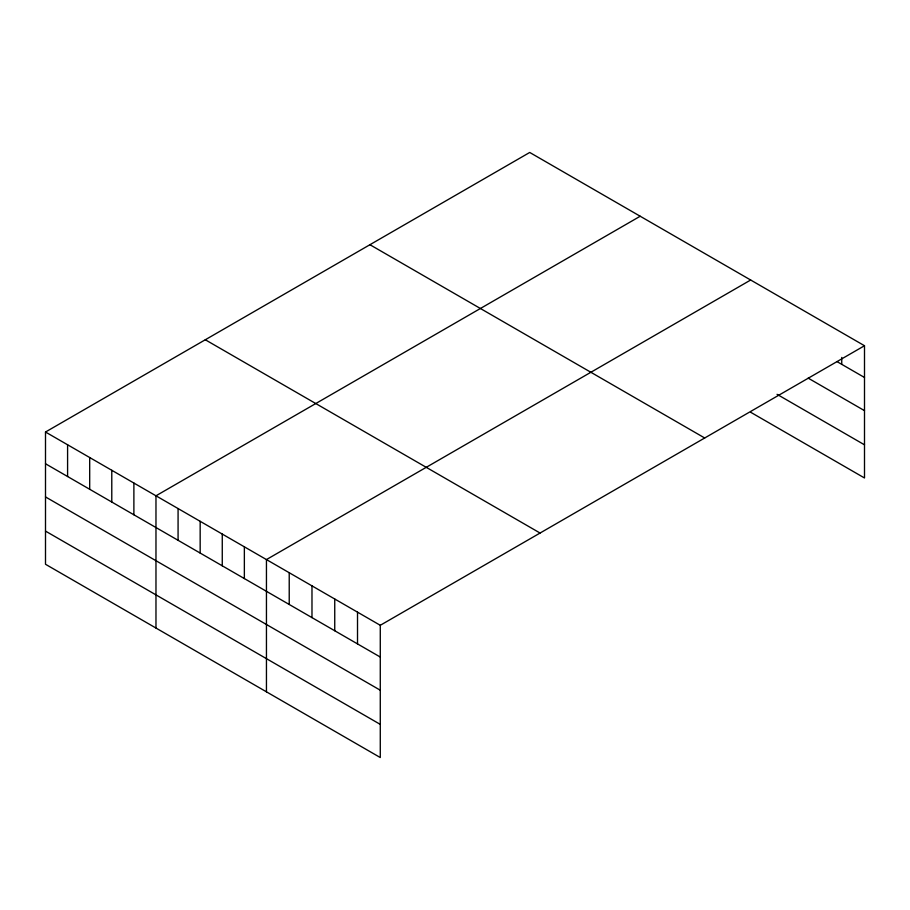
<?xml version="1.0" encoding="UTF-8"?>
<svg xmlns="http://www.w3.org/2000/svg" width="910" height="910" viewBox="0 0 910 910"><rect width="100%" height="100%" fill="white"/><g stroke="black" fill="none" stroke-linecap="round" stroke-linejoin="round"><path stroke-width="1.36" d="M45.5 432.022L380.278 625.295L380.278 757.541L45.5 564.268L45.5 432.022L529.722 152.459L864.5 345.732L864.5 477.977L750.67 412.264M640.196 216.239L155.974 495.802L155.974 628.048M750.67 280.018L266.448 559.582L266.448 691.827M380.278 625.295L864.5 345.732M836.938 361.566L864.5 377.479M808.182 378.128L864.5 410.649M777.038 394.314L864.5 444.819M369.926 244.71L704.704 437.994M205.296 339.76L540.074 533.044M45.5 463.759L380.278 657.043M45.5 496.928L380.278 690.212M45.5 531.099L380.278 724.383M841.739 357.437L841.739 364.33M357.516 612.157L357.516 643.893M334.743 599.008L334.743 630.755M311.982 585.869L311.982 617.606M289.221 572.731L289.221 604.467M244.358 546.83L244.358 578.567M222.267 534.068L222.267 565.815M200.166 521.316L200.166 553.053M178.076 508.553L178.076 540.301M133.884 483.039L133.884 514.787M111.782 470.288L111.782 502.024M89.692 457.525L89.692 489.273M67.59 444.774L67.59 476.51"/></g></svg>
